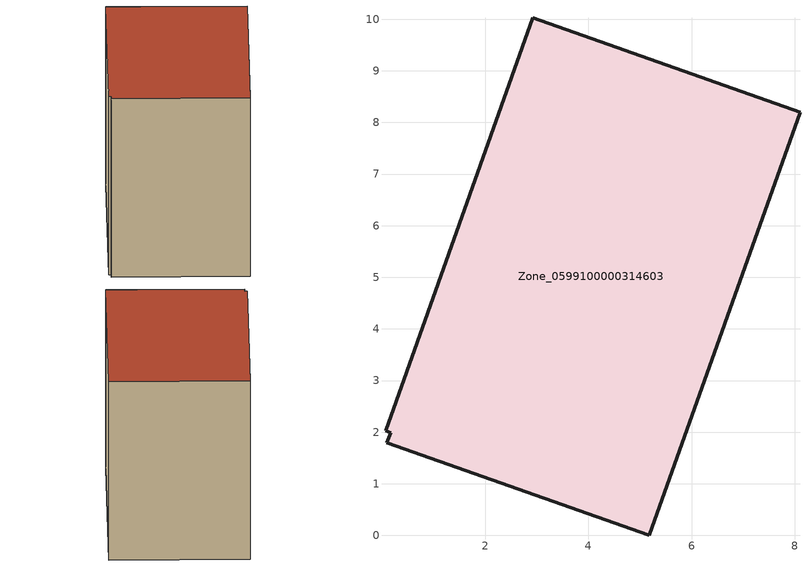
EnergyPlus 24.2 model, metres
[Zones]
Zone_0599100000314603
 floor ground (C_G): 0.17,1.99 0.07,2.02 2.92,10.03 8.1,8.2 5.18,0 0.1,1.8 z0.57
 wall outside (C_F): 5.18,0 8.1,8.2 2.92,10.03 0.07,2.02 0.17,1.99 0.1,1.8 5.18,0 z0.57:8.16
 roof outside (C_R): 0.17,1.99 0.1,1.8 5.18,0 8.1,8.2 2.92,10.03 0.07,2.02 z8.16
[BUILDING]
Pand.0599100000314603: North Axis=0; Terrain=City; Loads Convergence Tolerance Value=0.04; Temperature Convergence Tolerance Value=0.4; Solar Distribution=FullExterior; Maximum Number of Warmup Days=25; Minimum Number of Warmup Days=1
[Site:Location]
Rotterdam.The.Hague.AP_ZH_NLD Design_Conditions: Latitude=51.96; Longitude=4.45; Time Zone=1; Elevation=-4.5
[SITE:GROUNDTEMPERATURE:BUILDINGSURFACE]
18, 18, 18, 18, 18, 18, 18, 18, 18, 18, 18, 18
[MATERIAL] Thermal Absorptance=0.9; Solar Absorptance=0.7; Visible Absorptance=0.7
Name | Roughness | Thickness | Conductivity | Density | Specific Heat
G.TI.1975-1991 | MediumSmooth | 0.15 | 0.288461 | 540 | 1210
F.TI.1975-1991 | Rough | 0.3 | 0.230769 | 1920 | 840
R.TI.1975-1991 | MediumRough | 0.2 | 0.153846 | 1500 | 1000
[CONSTRUCTION]
C_G: G.TI.1975-1991
C_F: F.TI.1975-1991
C_R: R.TI.1975-1991
[ZONE]
Zone_0599100000314603: Type=1; Multiplier=1; Ceiling Height=Autocalculate; Volume=Autocalculate; Floor Area=autocalculate; Part of Total Floor Area=Yes
[ZONEINFILTRATION:DESIGNFLOWRATE]
Infil_Zone_0599100000314603: Zone or ZoneList or Space or SpaceList=Zone_0599100000314603; Schedule=AlwaysOn; Design Flow Rate Calculation Method=Flow/Area; Flow Rate per Floor Area=0.003; Constant Term Coefficient=1; Temperature Term Coefficient=0; Velocity Term Coefficient=0; Velocity Squared Term Coefficient=0
[HVACTEMPLATE:ZONE:IDEALLOADSAIRSYSTEM]
Zone_0599100000314603: Maximum Heating Supply Air Temperature=50; Minimum Cooling Supply Air Temperature=13; Maximum Heating Supply Air Humidity Ratio=0.0156; Minimum Cooling Supply Air Humidity Ratio=0.0077; Heating Limit=NoLimit; Cooling Limit=NoLimit; Dehumidification Control Type=ConstantSensibleHeatRatio; Cooling Sensible Heat Ratio=0.7; Dehumidification Setpoint=60; Humidification Control Type=None; Humidification Setpoint=30; Outdoor Air Method=None; Outdoor Air Flow Rate per Person=0.00944; Outdoor Air Flow Rate per Zone Floor Area=0; Outdoor Air Flow Rate per Zone=0; Demand Controlled Ventilation Type=None; Outdoor Air Economizer Type=NoEconomizer; Heat Recovery Type=None; Sensible Heat Recovery Effectiveness=0.7; Latent Heat Recovery Effectiveness=0.65
[ZONECONTROL:THERMOSTAT]
ThermostatControl_Zone_0599100000314603: Zone or ZoneList=Zone_0599100000314603; Control Type Schedule=DualSetpointControlType; Control 1=Thermostat_Zone_0599100000314603; Temperature Difference Between Cutout And Setpoint=0
[THERMOSTATSETPOINT:DUALSETPOINT]
Thermostat_Zone_0599100000314603: Heating Setpoint Temperature Schedule=HeatingSetpoint_Zone_0599100000314603; Cooling Setpoint Temperature Schedule=CoolingSetpoint_Zone_0599100000314603
[SCHEDULE:COMPACT]
HeatingSetpoint_Zone_0599100000314603: Through: 12/31, For: AllDays, Until: 24:00, 21
CoolingSetpoint_Zone_0599100000314603: Through: 12/31, For: AllDays, Until: 24:00, 24
DualSetpointControlType: Through: 12/31, For: AllDays, Until: 24:00, 4
AlwaysOn: Through: 12/31, For: AllDays, Until: 24:00, 1
